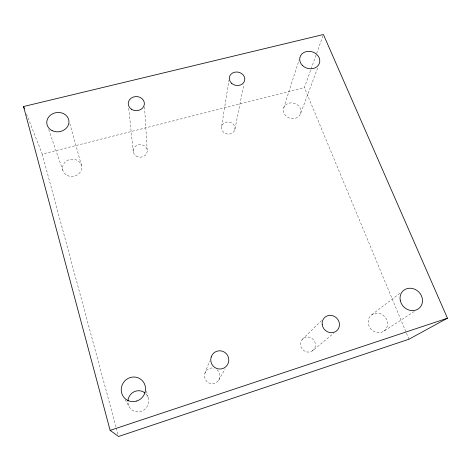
<?xml version="1.0" encoding="UTF-8"?>
<svg xmlns="http://www.w3.org/2000/svg" width="471" height="471" viewBox="0 0 471 471"><rect width="100%" height="100%" fill="white"/><g stroke="black" fill="none" stroke-linecap="round" stroke-linejoin="round"><path stroke-width="0.35" stroke-dasharray="2.35 1.77" d="M221.641 126.293L228.941 80.37M234.835 129.725A6.818 6.058 11 0 0 226.321 122.119A6.818 6.058 11 0 0 223.542 132.245A6.818 6.058 11 0 0 234.835 129.725L243.878 84.303M283.736 107.7L299.032 60.123M408.946 339.232L304.401 87.553L310.819 69.643M311.066 68.954L322.918 35.896M300.551 113.729A8.937 7.783 17.4 0 0 290.248 102.925A8.937 7.783 17.4 0 0 285.597 115.583A8.937 7.783 17.4 0 0 300.551 113.729L318.072 66.876M204.867 373.232L209.63 360.951M218.65 380.268L225.15 368.834M302.188 339.432L321.44 320.663M312.35 350.919A7.73 7.306 50.6 0 0 311.019 337.837A7.73 7.306 50.6 0 0 300.527 344.913A7.73 7.306 50.6 0 0 312.35 350.919L333.721 333.227M371.772 314.746L400.603 292.703M384.042 331.019A10.203 9.285 46.8 0 0 381.316 314.116A10.203 9.285 46.8 0 0 368.281 323.577A10.203 9.285 46.8 0 0 384.042 331.019L414.227 311.508M26.488 114.006L42.231 154.105L304.401 87.553M125.062 399.649L129.354 407.026M48.725 129.584L62.767 170.231M69.826 123.685L81.459 165.386M42.231 154.105L116.072 427.256M116.266 427.968L117.991 434.35M146.481 391.036L148.235 397.989M128.707 108.289L133.281 151.868M144.55 106.888L147.176 149.866M217.066 369.735A7.889 7.754 82.9 0 1 216.012 382.74A7.889 7.754 82.9 0 1 204.508 376.888A7.889 7.754 82.9 0 1 214.07 368.21M145.939 393.891A10.692 10.268 -59.7 0 1 142.083 411.006A10.692 10.268 -59.7 0 1 127.894 401.792M136.113 156.013A7.036 6.311 -0.6 0 0 147.229 151.509A7.036 6.311 -0.6 0 0 137.349 145.133A7.036 6.311 -0.6 0 0 136.113 156.013M67.218 175.447A9.667 8.619 -9.6 0 0 81.76 167.611A9.667 8.619 -9.6 0 0 67.388 160.47A9.667 8.619 -9.6 0 0 67.218 175.447"/><path stroke-width="0.71" d="M447.45 318.213L408.946 339.232L118.568 436.482L110.137 430.37L23.55 106.528L323.412 34.518L447.45 318.213L110.137 430.37M23.55 106.528L24.351 108.566M127.906 401.104A10.692 10.268 -59.7 0 1 134.153 391.731A10.692 10.268 -59.7 0 1 144.968 392.973M322.188 324.431A8.984 8.378 46.1 0 0 335.97 331.366A8.984 8.378 46.1 0 0 334.245 316.318A8.984 8.378 46.1 0 0 322.188 324.431M211.202 356.912A9.149 9.026 67.2 0 0 221.553 368.881A9.149 9.026 67.2 0 0 226.563 353.945A9.149 9.026 67.2 0 0 211.202 356.912M231.714 83.42A7.801 6.729 11.2 0 0 244.596 80.7A7.801 6.729 11.2 0 0 234.823 72.175A7.801 6.729 11.2 0 0 231.714 83.42M131.574 109.319A8.078 7.059 0.6 0 0 144.344 104.356A8.078 7.059 0.6 0 0 133.01 97.161A8.078 7.059 0.6 0 0 131.574 109.319M400.209 300.162A11.84 10.562 44.1 0 0 418.542 308.723A11.84 10.562 44.1 0 0 415.045 289.371A11.84 10.562 44.1 0 0 400.209 300.162M302.37 65.387A10.191 8.602 17.1 0 0 319.356 63.432A10.191 8.602 17.1 0 0 307.498 51.392A10.191 8.602 17.1 0 0 302.37 65.387M52.151 130.655A11.139 9.679 -7.8 0 0 68.972 121.942A11.139 9.679 -7.8 0 0 52.469 113.847A11.139 9.679 -7.8 0 0 52.151 130.655M136.737 401.033A12.476 12.005 -55.1 0 0 141.836 380.15A12.476 12.005 -55.1 0 0 121.589 386.768A12.476 12.005 -55.1 0 0 136.737 401.033"/></g></svg>
